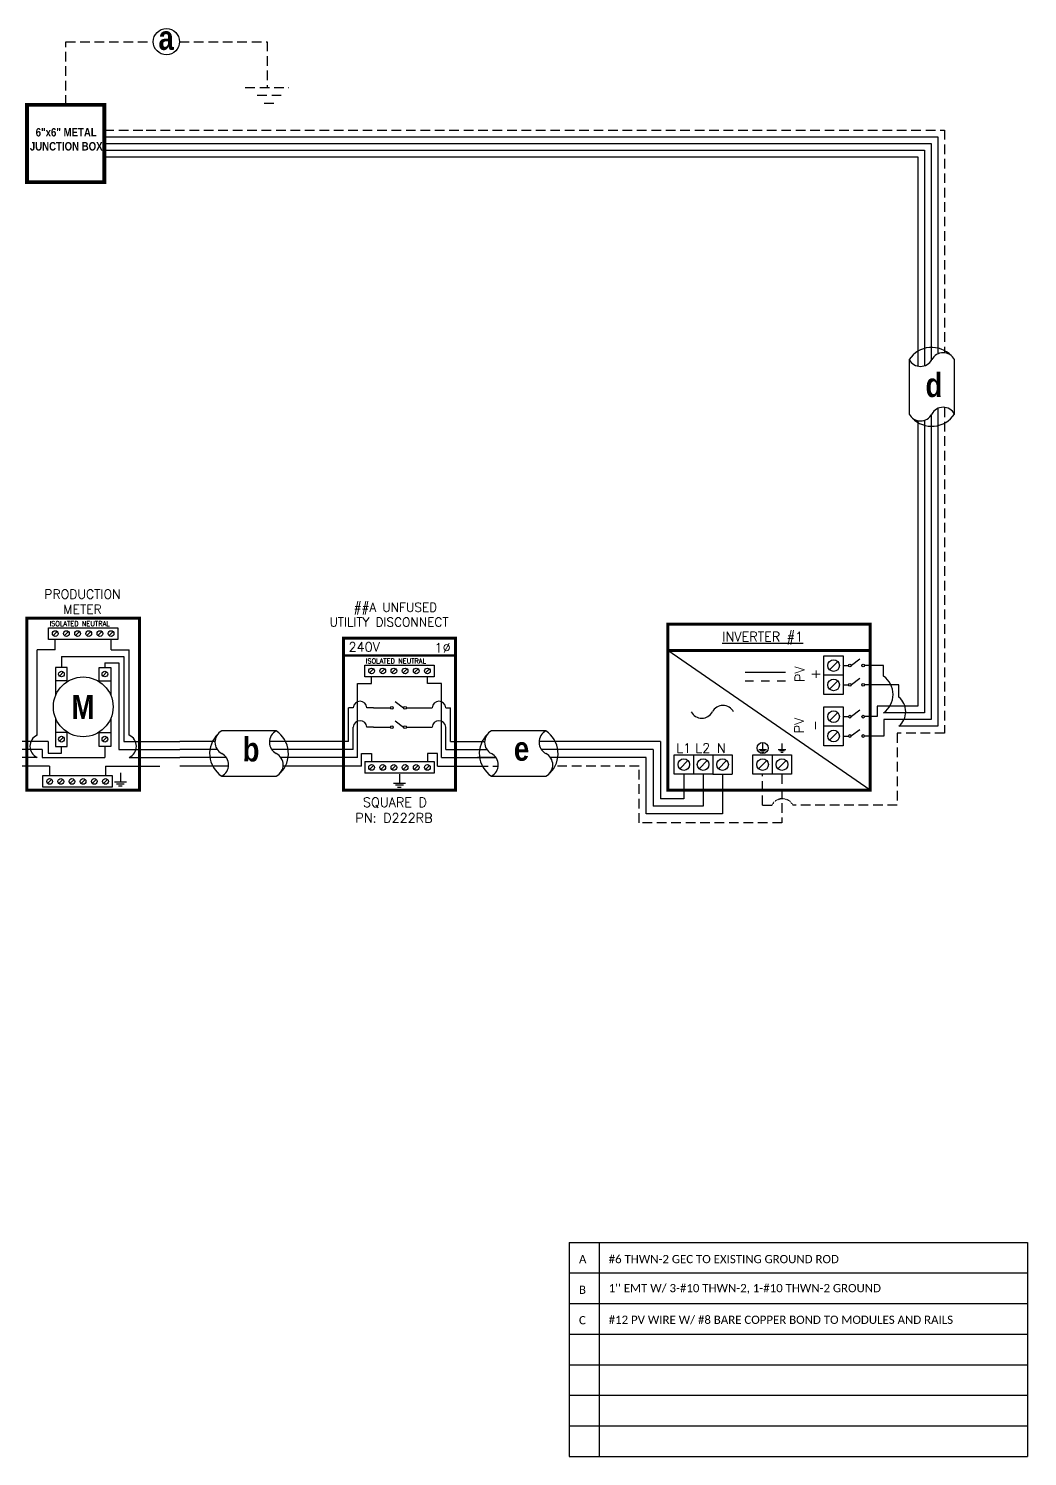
# Model space of a CAD drawing. Header units: feet. Extents: x 16885 to 17654, y 15293 to 15849.
# Drawn here: x 17265 to 17654, y 15293 to 15849 of the extents above; entities that cross this region are included whole.
import ezdxf

# ---------------------------------------------------------------- set-up
doc = ezdxf.new("R2010")
doc.units = ezdxf.units.FT
doc.header["$MEASUREMENT"] = 0
doc.linetypes.add('HIDDEN', pattern=[0.375, 0.25, -0.125])
for name, color, linetype in [('ONE LINE BLOCKS', 7, 'Continuous'), ('TABLES', 7, 'Continuous'), ('TEXT', 7, 'Continuous'), ('Z - TITLEBLOCK TXT', 7, 'Continuous')]:
    doc.layers.add(name, color=color, linetype=linetype)
doc.styles.add('ONE LINE TXT', font='techb___.ttf')
doc.styles.get("Standard").update_dxf_attribs({"font": 'simplex.shx'})

# ---------------------------------------------------------------- blocks, each defined once
blk = doc.blocks.new('M_METER PAN')
at = {"color": 253, "linetype": 'Continuous'}
for p, q in [((4.735, 8.023), (3.483, 8.023)), ((3.483, 2.136), (3.483, 8.023)), ((4.735, 8.023), (4.735, 8.748)), ((8.589, 8.023), (8.589, 8.748)), ((8.589, 8.023), (9.84, 8.023)), ((9.84, 2.136), (9.84, 8.023)), ((3.483, 0.611), (0, 0.611)), ((9.84, 0.611), (13.323, 0.611))]:
    blk.add_line(p, q, dxfattribs=at)
at = {"color": 7, "linetype": 'Continuous'}
for p, q in [((5.163, 7.563), (5.163, 6.819)), ((5.163, 7.563), (9.474, 7.563)), ((9.474, 7.563), (9.474, 1.711)), ((4.245, 1.711), (0, 1.711)), ((4.245, 1.711), (4.245, 0.898)), ((5.163, 0.898), (5.163, 1.37)), ((9.474, 1.711), (13.323, 1.711)), ((4.245, 0.898), (5.163, 0.898))]:
    blk.add_line(p, q, dxfattribs=at)
at = {"color": 10, "linetype": 'Continuous'}
for p, q in [((8.16, 7.142), (8.16, 6.819)), ((8.16, 7.142), (9.123, 7.142)), ((9.123, 7.142), (9.123, 1.149)), ((3.832, 1.149), (0, 1.149)), ((3.832, 1.149), (3.832, 0.611)), ((8.16, 1.37), (8.16, 0.611)), ((9.123, 1.149), (13.323, 1.149)), ((3.832, 0.611), (8.16, 0.611))]:
    blk.add_line(p, q, dxfattribs=at)
at = {"color": 1, "linetype": 'Continuous'}
for p, q in [((5.565, 5.899), (4.761, 5.899)), ((7.758, 5.899), (8.562, 5.899)), ((5.565, 2.326), (4.761, 2.326)), ((7.758, 2.326), (8.562, 2.326))]:
    blk.add_line(p, q, dxfattribs=at)
at = {"color": 253, "linetype": 'Continuous'}
for centre, start, end in [((3.823, 1.374), 113.9997, 246.0003), ((9.5, 1.374), 293.9997, 66.0003)]:
    blk.add_arc(centre, 0.835, start, end, dxfattribs=at)
at = {"layer": 'ONE LINE BLOCKS', "lineweight": 50, "const_width": 0.21}
blk.add_lwpolyline([(2.772, -1.647), (2.772, 10.216), (10.552, 10.216), (10.552, -1.647)], close=True, dxfattribs=at)
at = {"layer": 'TEXT', "color": 92, "linetype": 'HIDDEN', "ltscale": 15}
for p, q in [((4.347, 0), (0, 0)), ((4.347, 0), (4.347, -0.649)), ((8.201, 0), (8.201, -0.649)), ((8.201, 0), (13.323, 0))]:
    blk.add_line(p, q, dxfattribs=at)
at = {"layer": 'TEXT', "color": 92, "linetype": 'Continuous', "flags": 128}
for points in [[(9.228, -0.457), (9.227, -1.078)], [(8.812, -1.078), (9.642, -1.078)], [(9.498, -1.231), (8.956, -1.231)], [(9.354, -1.385), (9.1, -1.385)]]:
    blk.add_lwpolyline(points, dxfattribs=at)
at = {"layer": 'TEXT', "linetype": 'Continuous'}
blk.add_circle((6.662, 4.095), 2.059, dxfattribs=at)
at = {"layer": 'Z - TITLEBLOCK TXT', "color": 1, "linetype": 'Continuous'}
for p, q in [((4.275, 8.748), (4.275, 9.552)), ((4.275, 9.552), (9.049, 9.552)), ((9.049, 9.552), (9.049, 8.748)), ((9.049, 8.748), (4.275, 8.748)), ((4.761, 6.819), (4.761, 4.888)), ((5.565, 6.819), (4.761, 6.819)), ((5.565, 5.838), (5.565, 6.819)), ((7.758, 5.838), (7.758, 6.819)), ((7.758, 6.819), (8.562, 6.819)), ((8.562, 6.819), (8.562, 4.888)), ((4.761, 3.301), (4.761, 1.37)), ((8.562, 3.301), (8.562, 1.37)), ((5.565, 1.37), (5.565, 2.351)), ((7.758, 1.37), (7.758, 2.351)), ((4.761, 1.37), (5.565, 1.37)), ((8.562, 1.37), (7.758, 1.37)), ((3.887, -1.453), (3.887, -0.649)), ((3.887, -0.649), (8.661, -0.649)), ((8.661, -0.649), (8.661, -1.453)), ((8.661, -1.453), (3.887, -1.453))]:
    blk.add_line(p, q, dxfattribs=at)
at = {"layer": 'Z - TITLEBLOCK TXT', "color": 4, "linetype": 'Continuous'}
for p, q in [((4.874, 9.29), (4.596, 9.011)), ((5.645, 9.29), (5.366, 9.011)), ((6.416, 9.29), (6.137, 9.011)), ((7.186, 9.29), (6.908, 9.011)), ((7.957, 9.29), (7.679, 9.011)), ((8.728, 9.29), (8.449, 9.011)), ((5.303, 6.499), (5.024, 6.22)), ((8.299, 6.499), (8.021, 6.22)), ((5.303, 2.005), (5.024, 1.727)), ((8.299, 2.005), (8.021, 1.727)), ((4.486, -0.912), (4.208, -1.19)), ((5.257, -0.912), (4.978, -1.19)), ((6.028, -0.912), (5.749, -1.19)), ((6.798, -0.912), (6.52, -1.19)), ((7.569, -0.912), (7.291, -1.19)), ((8.34, -0.912), (8.061, -1.19))]:
    blk.add_line(p, q, dxfattribs=at)
for centre in [(4.735, 9.15), (5.506, 9.15), (6.276, 9.15), (7.047, 9.15), (7.818, 9.15), (8.589, 9.15), (5.163, 6.359), (8.16, 6.359), (5.163, 1.866), (8.16, 1.866), (4.347, -1.051), (5.118, -1.051), (5.888, -1.051), (6.659, -1.051), (7.43, -1.051), (8.201, -1.051)]:
    blk.add_circle(centre, 0.197, dxfattribs=at)
at = {"layer": 'TABLES', "color": 4, "linetype": 'Continuous'}
blk.add_text('ISOLATED NEUTRAL', height=0.33207, dxfattribs=at).set_placement((4.339, 9.669))
at = {"layer": 'TEXT', "color": 1, "insert": (6.613, 11.342), "char_height": 0.62775, "attachment_point": 5}
blk.add_mtext_dynamic_manual_height_columns('PRODUCTION METER', width=1.32031, gutter_width=7.17, heights=[0], dxfattribs=at)
at = {"layer": 'Z - TITLEBLOCK TXT', "color": 253, "linetype": 'Continuous', "style": 'ONE LINE TXT'}
blk.add_text('M', height=1.662, dxfattribs=at).set_placement((5.854, 3.259))
blk = doc.blocks.new('*U14')
at = {"color": 0}
blk.add_blockref('M_METER PAN', (0, 0), dxfattribs=at)
blk = doc.blocks.new('*U8')
at = {"color": 7, "linetype": 'Continuous'}
for p, q in [((6.669, 2.433), (2.905, 2.433)), ((2.435, 1.711), (0, 1.711)), ((9.575, 1.711), (6.199, 1.711)), ((2.905, -0.69), (6.669, -0.69))]:
    blk.add_line(p, q, dxfattribs=at)
at = {"color": 10, "linetype": 'Continuous'}
for p, q in [((2.591, 1.149), (0, 1.149)), ((9.575, 1.149), (6.355, 1.149))]:
    blk.add_line(p, q, dxfattribs=at)
at = {"color": 253, "linetype": 'Continuous'}
for p, q in [((3.208, 0.611), (0, 0.611)), ((9.575, 0.611), (6.972, 0.611))]:
    blk.add_line(p, q, dxfattribs=at)
at = {"color": 7, "linetype": 'Continuous'}
for centre, start, end in [((3.942, 0.872), 133.97324, 236.42648), ((5.633, 0.872), 313.97324, 56.42648)]:
    blk.add_arc(centre, 1.874, start, end, dxfattribs=at)
at = {"layer": 'TEXT', "color": 92, "linetype": 'HIDDEN', "ltscale": 15}
for p, q in [((3.373, 0), (0, 0)), ((9.575, 0), (7.137, 0))]:
    blk.add_line(p, q, dxfattribs=at)
at = {"layer": 'Z - TITLEBLOCK TXT', "linetype": 'Continuous'}
for centre, start, end in [((3.315, 1.653), 117.66392, 242.33608), ((7.078, 1.653), 117.66392, 242.33608), ((2.496, 0.091), 297.66392, 62.33608), ((6.26, 0.091), 297.66392, 62.33608)]:
    blk.add_arc(centre, 0.882, start, end, dxfattribs=at)
blk = doc.blocks.new('*T11')
at = {"linetype": 'ByBlock', "lineweight": -2, "transparency": 16777216}
for p, q in [((0, 0), (178.52, 0)), ((0, 0), (0, -83.27)), ((11.58, 0), (11.58, -83.27)), ((178.52, 0), (178.52, -83.27)), ((0, -11.84), (178.52, -11.84)), ((0, -23.75), (178.52, -23.75)), ((0, -35.65), (178.52, -35.65)), ((0, -47.56), (178.52, -47.56)), ((0, -59.46), (178.52, -59.46)), ((0, -71.37), (178.52, -71.37)), ((0, -83.27), (178.52, -83.27))]:
    blk.add_line(p, q, dxfattribs=at)
at = {"color": 0, "linetype": 'Continuous', "transparency": 16777216, "char_height": 3.2119, "attachment_point": 7}
for s, insert, width in [('{\\fCalibri|b0|i0|c0;A', (3.78, -8.06), 4.025), ('{\\fCalibri|b0|i0|c0;#6 THWN-2 GEC TO EXISTING GROUND ROD', (15.36, -8.06), 159.3801), ("{\\fCalibri|b0|i0|c0;1'' EMT W/ 3-#10 THWN-2, 1-#10 THWN-2 GROUND", (15.36, -19.97), 159.3801), ('{\\fCalibri|b0|i0|c0;B', (3.78, -19.97), 4.025), ('{\\fCalibri|b0|i0|c0;C', (3.78, -31.87), 4.025), ('{\\fCalibri|b0|i0|c0;#12 PV WIRE W/ #8 BARE COPPER BOND TO MODULES AND RAILS', (15.36, -31.87), 159.3801), ('{\\fCalibri|b0|i0|c0;', (3.78, -43.78), 4.025), ('{\\fCalibri|b0|i0|c0;', (15.36, -43.78), 159.3801), ('{\\fCalibri|b0|i0|c0;', (3.78, -55.68), 4.025), ('{\\fCalibri|b0|i0|c0;', (15.36, -55.68), 159.3801), ('{\\fCalibri|b0|i0|c0;', (3.78, -67.59), 4.025), ('{\\fCalibri|b0|i0|c0;', (15.36, -67.59), 159.3801), ('{\\fCalibri|b0|i0|c0;', (3.78, -79.5), 4.025), ('{\\fCalibri|b0|i0|c0;', (15.36, -79.5), 159.3801)]:
    blk.add_mtext(s, dxfattribs=dict(at, insert=insert, width=width))
blk = doc.blocks.new('M_UTILITY DISCONNECT')
at = {"color": 253, "linetype": 'Continuous'}
for p, q in [((3.671, 5.706), (3.671, 6.168)), ((7.524, 5.706), (7.524, 6.168)), ((2.699, 0.611), (2.699, 5.706)), ((2.699, 5.706), (3.671, 5.706)), ((8.496, 5.706), (7.524, 5.706)), ((8.496, 0.611), (8.496, 5.706)), ((2.699, 0.611), (0, 0.611)), ((8.496, 0.611), (11.195, 0.611))]:
    blk.add_line(p, q, dxfattribs=at)
at = {"color": 7, "linetype": 'Continuous'}
for p, q in [((2.078, 1.711), (2.078, 4.034)), ((2.408, 4.034), (2.078, 4.034)), ((3.809, 4.034), (3.343, 4.034)), ((7.386, 4.034), (7.853, 4.034)), ((8.788, 4.034), (9.118, 4.034)), ((9.118, 1.711), (9.118, 4.034)), ((2.078, 1.711), (0, 1.711)), ((9.118, 1.711), (11.195, 1.711))]:
    blk.add_line(p, q, dxfattribs=at)
at = {"color": 10, "linetype": 'Continuous'}
for p, q in [((2.408, 1.149), (2.408, 2.699)), ((3.809, 2.699), (3.343, 2.699)), ((7.386, 2.699), (7.853, 2.699)), ((8.787, 1.149), (8.788, 2.699)), ((2.408, 1.149), (0, 1.149)), ((8.787, 1.149), (11.195, 1.149))]:
    blk.add_line(p, q, dxfattribs=at)
at = {"color": 7, "linetype": 'Continuous'}
for centre in [(2.875, 4.008), (8.32, 4.008)]:
    blk.add_arc(centre, 0.468, 3.28193, 176.71807, dxfattribs=at)
at = {"color": 10, "linetype": 'Continuous'}
for centre in [(2.875, 2.672), (8.32, 2.672)]:
    blk.add_arc(centre, 0.468, 3.28193, 176.71807, dxfattribs=at)
at = {"layer": 'ONE LINE BLOCKS', "lineweight": 50}
blk.add_line((1.732, 7.637), (9.459, 7.637), dxfattribs=at)
at = {"layer": 'ONE LINE BLOCKS', "lineweight": 50, "const_width": 0.21}
blk.add_lwpolyline([(1.732, -1.647), (1.732, 8.836), (9.459, 8.836), (9.459, -1.647)], close=True, dxfattribs=at)
at = {"layer": 'TEXT', "color": 92, "linetype": 'HIDDEN', "ltscale": 15}
for p, q in [((2.978, 0), (0, 0)), ((2.978, 0), (2.978, 0.875)), ((2.978, 0.875), (3.671, 0.875)), ((3.671, 0.875), (3.671, 0.319)), ((8.217, 0.875), (7.524, 0.875)), ((7.524, 0.875), (7.524, 0.319)), ((8.217, 0), (8.217, 0.875)), ((8.217, 0), (11.195, 0))]:
    blk.add_line(p, q, dxfattribs=at)
at = {"layer": 'TEXT', "color": 92, "linetype": 'Continuous', "flags": 128}
for points in [[(5.598, -0.543), (5.598, -1.164)], [(5.183, -1.164), (6.012, -1.164)], [(5.869, -1.317), (5.327, -1.317)], [(5.725, -1.471), (5.47, -1.471)]]:
    blk.add_lwpolyline(points, dxfattribs=at)
at = {"layer": 'Z - TITLEBLOCK TXT', "color": 1, "linetype": 'Continuous'}
for p, q in [((3.211, 6.168), (3.211, 6.972)), ((3.211, 6.972), (7.984, 6.972)), ((7.984, 6.972), (7.984, 6.168)), ((7.984, 6.168), (3.211, 6.168)), ((3.809, 4.034), (4.973, 4.034)), ((5.309, 4.468), (5.887, 4.036)), ((6.078, 4.034), (7.386, 4.034)), ((5.309, 3.134), (5.887, 2.701)), ((3.809, 2.699), (4.973, 2.699)), ((6.078, 2.699), (7.386, 2.699)), ((3.211, 0.319), (7.984, 0.319)), ((3.211, 0.319), (3.211, -0.485)), ((7.984, 0.319), (7.984, -0.485)), ((7.984, -0.485), (3.211, -0.485))]:
    blk.add_line(p, q, dxfattribs=at)
at = {"layer": 'Z - TITLEBLOCK TXT', "color": 4, "linetype": 'Continuous'}
for p, q in [((3.81, 6.71), (3.531, 6.431)), ((4.581, 6.71), (4.302, 6.431)), ((5.351, 6.71), (5.073, 6.431)), ((6.122, 6.71), (5.844, 6.431)), ((6.893, 6.71), (6.614, 6.431)), ((7.664, 6.71), (7.385, 6.431)), ((3.81, 0.056), (3.531, -0.223)), ((4.581, 0.056), (4.302, -0.223)), ((5.351, 0.056), (5.073, -0.223)), ((6.122, 0.056), (5.844, -0.223)), ((6.893, 0.056), (6.614, -0.223)), ((7.664, 0.056), (7.385, -0.223))]:
    blk.add_line(p, q, dxfattribs=at)
for centre in [(3.671, 6.57), (4.441, 6.57), (5.212, 6.57), (5.983, 6.57), (6.754, 6.57), (7.524, 6.57), (3.671, -0.083), (4.441, -0.083), (5.212, -0.083), (5.983, -0.083), (6.754, -0.083), (7.524, -0.083)]:
    blk.add_circle(centre, 0.197, dxfattribs=at)
at = {"layer": 'Z - TITLEBLOCK TXT', "color": 1, "linetype": 'Continuous'}
for centre in [(5.069, 4.034), (5.983, 4.034), (5.069, 2.699), (5.983, 2.699)]:
    blk.add_circle(centre, 0.0959, dxfattribs=at)
at = {"layer": 'TABLES', "color": 4, "linetype": 'Continuous'}
blk.add_text('ISOLATED NEUTRAL', height=0.33207, dxfattribs=at).set_placement((3.275, 7.089))
at = {"layer": 'TEXT', "color": 1}
for s, width, gutter_width, heights, insert, char_height, attachment_point in [('\\A1;\\pi2.3297; ##A UNFUSED \\P\\pi1.0912;UTILITY DISCONNECT', 11.50802, 0, [1.916], (-0.322, 11.272), 0.612, 1), ('240V', 0.14806, 0.75, [0], (3.162, 8.227), 0.648, 5), ('1∅', 0.14806, 0.75, [0], (8.576, 8.174), 0.648, 5), ('\\A1;\\pi1.5665,t4.8065;SQUARE D\\P\\pi1.042,t4.282;PN: D222RB', 8.03936, 0.203, [2.349], (1.51, -2.167), 0.648, 1)]:
    blk.add_mtext_dynamic_manual_height_columns(s, width=width, gutter_width=gutter_width, heights=heights, dxfattribs=dict(at, insert=insert, char_height=char_height, attachment_point=attachment_point))

msp = doc.modelspace()

# ---------------------------------------------------------------- linework, layer by layer
at = {"color": 7, "linetype": 'Continuous'}
for p, q in [((17294.72, 15806.44), (17311, 15806.44)), ((17311, 15806.44), (17619.48, 15806.44)), ((17619.48, 15806.44), (17619.48, 15721.9)), ((17294.72, 15801.19), (17311, 15801.19)), ((17311, 15801.19), (17614.24, 15801.19)), ((17614.24, 15801.19), (17614.24, 15717.24)), ((17608.31, 15719.67), (17608.31, 15698.43)), ((17625.94, 15698.43), (17625.94, 15719.67)), ((17619.48, 15700.65), (17619.48, 15576.87)), ((17614.24, 15696), (17614.24, 15582.11)), ((17598.36, 15600.52), (17590.91, 15600.52)), ((17598.36, 15596.42), (17598.36, 15600.52)), ((17604.31, 15592.99), (17590.91, 15592.99)), ((17604.31, 15588.26), (17604.31, 15592.99)), ((17614.24, 15582.11), (17598.36, 15582.11)), ((17466.78, 15575.06), (17445.54, 15575.06)), ((17619.48, 15576.87), (17604.31, 15576.87)), ((17437.83, 15570.99), (17442.88, 15570.99)), ((17511.44, 15570.99), (17464.13, 15570.99)), ((17511.44, 15570.99), (17511.44, 15548.61)), ((17520.5, 15558.2), (17520.5, 15548.61)), ((17445.54, 15557.43), (17466.78, 15557.43)), ((17520.5, 15548.61), (17511.44, 15548.61))]:
    msp.add_line(p, q, dxfattribs=at)
at = {"color": 253, "linetype": 'Continuous'}
for p, q in [((17294.72, 15803.81), (17311, 15803.81)), ((17311, 15803.81), (17616.86, 15803.81)), ((17616.86, 15803.81), (17616.86, 15719.23)), ((17294.72, 15798.57), (17311, 15798.57)), ((17311, 15798.57), (17611.62, 15798.57)), ((17611.62, 15798.57), (17611.62, 15717.13)), ((17616.86, 15697.99), (17616.86, 15579.49)), ((17611.62, 15695.88), (17611.62, 15584.73)), ((17595.78, 15580.62), (17590.91, 15580.62)), ((17611.62, 15584.73), (17595.78, 15584.73)), ((17595.78, 15584.73), (17595.78, 15580.62)), ((17616.86, 15579.49), (17598.4, 15579.49)), ((17598.4, 15579.49), (17598.4, 15573.09)), ((17598.4, 15573.09), (17590.91, 15573.09)), ((17434.32, 15564.77), (17447.25, 15564.77)), ((17447.25, 15564.77), (17440.17, 15564.77)), ((17505.83, 15564.77), (17468.49, 15564.77)), ((17505.83, 15542.83), (17505.83, 15564.77)), ((17535.57, 15558.2), (17535.57, 15542.83)), ((17535.57, 15542.83), (17505.83, 15542.83))]:
    msp.add_line(p, q, dxfattribs=at)
at = {"color": 10, "linetype": 'Continuous'}
for p, q in [((17435.97, 15567.81), (17443.76, 15567.81)), ((17508.5, 15567.81), (17465.01, 15567.81)), ((17508.5, 15567.81), (17508.5, 15545.8)), ((17528.03, 15558.2), (17528.03, 15545.8)), ((17528.03, 15545.8), (17508.5, 15545.8))]:
    msp.add_line(p, q, dxfattribs=at)
at = {"color": 7, "linetype": 'Continuous'}
msp.add_circle((17318.9, 15843.46), 5.11, dxfattribs=at)
for centre, start, end in [((17617.12, 15713.82), 43.9732, 146.4265), ((17617.12, 15704.28), 223.9732, 326.4265), ((17460.93, 15566.25), 313.9732, 56.4265), ((17451.39, 15566.25), 133.9732, 236.4265)]:
    msp.add_arc(centre, 10.58, start, end, dxfattribs=at)
at = {"layer": 'ONE LINE BLOCKS', "lineweight": 50}
for points, const_width in [([(17294.72, 15788.76), (17264.62, 15788.76), (17264.62, 15818.87), (17294.72, 15818.87)], 1.53), ([(17514.28, 15552.03), (17514.28, 15616.69), (17593.05, 15616.69), (17593.05, 15552.03)], 1.19), ([(17514.28, 15606.4), (17514.28, 15616.69), (17593.05, 15616.69), (17593.05, 15606.4)], 1.19)]:
    msp.add_lwpolyline(points, close=True, dxfattribs=dict(at, const_width=const_width))
at = {"layer": 'TEXT', "color": 92, "linetype": 'HIDDEN', "ltscale": 15}
for p, q in [((17279.67, 15818.87), (17279.67, 15843.46)), ((17279.67, 15843.46), (17313.78, 15843.46)), ((17324.01, 15843.46), (17358.12, 15843.46)), ((17358.12, 15843.46), (17358.12, 15825.67)), ((17294.72, 15809.06), (17311, 15809.06)), ((17311, 15809.06), (17622.11, 15809.06)), ((17622.11, 15809.06), (17622.11, 15722.3)), ((17622.11, 15701.06), (17622.11, 15574.24)), ((17622.11, 15574.24), (17603.6, 15574.24)), ((17603.6, 15574.24), (17603.6, 15546.16)), ((17440.46, 15561.33), (17448.18, 15561.33)), ((17503.1, 15561.33), (17469.42, 15561.33)), ((17503.1, 15539.29), (17503.1, 15561.33)), ((17551.2, 15546.16), (17551.2, 15558.2)), ((17558.74, 15558.2), (17558.74, 15539.29)), ((17551.2, 15546.16), (17554.8, 15546.16)), ((17603.6, 15546.16), (17563.04, 15546.16)), ((17558.74, 15539.29), (17503.1, 15539.29))]:
    msp.add_line(p, q, dxfattribs=at)
at = {"layer": 'TEXT', "color": 92, "linetype": 'HIDDEN', "ltscale": 15, "flags": 128}
for points in [[(17349.64, 15825.67), (17366.6, 15825.67)], [(17363.66, 15822.53), (17352.58, 15822.53)], [(17360.72, 15819.39), (17355.52, 15819.39)]]:
    msp.add_lwpolyline(points, dxfattribs=at)
at = {"layer": 'TEXT', "color": 92, "linetype": 'Continuous', "flags": 128}
for points in [[(17551.2, 15570.14), (17551.2, 15567.84)], [(17558.74, 15570.14), (17558.74, 15567.84)], [(17549.67, 15567.84), (17552.74, 15567.84)], [(17552.21, 15567.27), (17550.2, 15567.27)], [(17551.67, 15566.7), (17550.73, 15566.7)], [(17557.2, 15567.84), (17560.27, 15567.84)], [(17559.74, 15567.27), (17557.73, 15567.27)], [(17559.21, 15566.7), (17558.27, 15566.7)]]:
    msp.add_lwpolyline(points, dxfattribs=at)
at = {"layer": 'TEXT', "color": 92, "linetype": 'Continuous'}
msp.add_circle((17551.2, 15568.4), 2.17, dxfattribs=at)
at = {"layer": 'TEXT', "color": 92, "linetype": 'HIDDEN', "ltscale": 0.3}
msp.add_arc((17558.92, 15544), 4.65, 27.6639, 152.3361, dxfattribs=at)
at = {"layer": 'Z - TITLEBLOCK TXT', "color": 7, "linetype": 'Continuous'}
for p, q in [((17593.05, 15552.03), (17514.28, 15606.4)), ((17560.1, 15597.79), (17544.34, 15597.79)), ((17547.63, 15594.38), (17544.34, 15594.38)), ((17553.87, 15594.38), (17550.57, 15594.38)), ((17560.1, 15594.38), (17556.81, 15594.38))]:
    msp.add_line(p, q, dxfattribs=at)
at = {"layer": 'Z - TITLEBLOCK TXT', "color": 1, "linetype": 'Continuous'}
for p, q in [((17575.1, 15589.22), (17575.1, 15604.29)), ((17575.1, 15604.29), (17582.63, 15604.29)), ((17575.1, 15589.22), (17575.1, 15604.29)), ((17582.63, 15604.29), (17582.63, 15589.22)), ((17582.63, 15604.29), (17582.63, 15596.75)), ((17589.06, 15602.98), (17585.8, 15600.54)), ((17582.63, 15596.75), (17575.1, 15596.75)), ((17582.63, 15600.52), (17584.67, 15600.52)), ((17582.63, 15592.99), (17584.67, 15592.99)), ((17589.06, 15595.45), (17585.8, 15593)), ((17582.63, 15589.22), (17575.1, 15589.22)), ((17575.1, 15569.32), (17575.1, 15584.39)), ((17575.1, 15584.39), (17582.63, 15584.39)), ((17582.63, 15584.39), (17582.63, 15576.86)), ((17582.63, 15580.62), (17584.67, 15580.62)), ((17589.06, 15583.09), (17585.8, 15580.64)), ((17582.63, 15576.86), (17575.1, 15576.86)), ((17582.63, 15576.86), (17582.63, 15569.32)), ((17589.06, 15575.55), (17585.8, 15573.11)), ((17582.63, 15569.32), (17575.1, 15569.32)), ((17582.63, 15573.09), (17584.67, 15573.09)), ((17516.73, 15565.73), (17531.8, 15565.73)), ((17516.73, 15558.2), (17516.73, 15565.73)), ((17516.73, 15565.73), (17524.26, 15565.73)), ((17524.26, 15565.73), (17524.26, 15558.2)), ((17531.8, 15565.73), (17531.8, 15558.2)), ((17531.8, 15565.73), (17539.33, 15565.73)), ((17539.33, 15565.73), (17539.33, 15558.2)), ((17547.44, 15565.73), (17562.51, 15565.73)), ((17547.44, 15558.2), (17547.44, 15565.73)), ((17547.44, 15565.73), (17554.97, 15565.73)), ((17554.97, 15565.73), (17554.97, 15558.2)), ((17562.51, 15565.73), (17562.51, 15558.2)), ((17531.8, 15558.2), (17516.73, 15558.2)), ((17531.8, 15558.2), (17539.33, 15558.2)), ((17562.51, 15558.2), (17547.44, 15558.2))]:
    msp.add_line(p, q, dxfattribs=at)
at = {"layer": 'Z - TITLEBLOCK TXT', "color": 4, "linetype": 'Continuous'}
for p, q in [((17580.47, 15602.13), (17577.26, 15598.91)), ((17580.47, 15594.59), (17577.26, 15591.38)), ((17580.47, 15582.23), (17577.26, 15579.02)), ((17580.47, 15574.7), (17577.26, 15571.48)), ((17522.1, 15563.57), (17518.89, 15560.36)), ((17529.64, 15563.57), (17526.42, 15560.36)), ((17537.17, 15563.57), (17533.96, 15560.36)), ((17552.81, 15563.57), (17549.6, 15560.36)), ((17560.35, 15563.57), (17557.13, 15560.36))]:
    msp.add_line(p, q, dxfattribs=at)
for centre in [(17578.86, 15600.52), (17578.86, 15592.99), (17578.86, 15580.62), (17578.86, 15573.09), (17520.5, 15561.96), (17528.03, 15561.96), (17535.57, 15561.96), (17551.2, 15561.96), (17558.74, 15561.96)]:
    msp.add_circle(centre, 2.27, dxfattribs=at)
at = {"layer": 'Z - TITLEBLOCK TXT', "color": 1, "linetype": 'Continuous'}
for centre in [(17585.21, 15600.52), (17590.37, 15600.52), (17585.21, 15592.99), (17590.37, 15592.99), (17585.21, 15580.62), (17590.37, 15580.62), (17585.21, 15573.09), (17590.37, 15573.09)]:
    msp.add_circle(centre, 0.541, dxfattribs=at)
at = {"layer": 'Z - TITLEBLOCK TXT', "linetype": 'Continuous'}
for centre, radius, start, end in [((17612.72, 15721.98), 4.98, 207.6639, 332.3361), ((17621.53, 15717.36), 4.98, 27.6639, 152.3361), ((17612.72, 15700.74), 4.98, 207.6639, 332.3361), ((17621.53, 15696.12), 4.98, 27.6639, 152.3361), ((17593.22, 15589.26), 8.8, 305.6505, 54.3495), ((17599.54, 15582.56), 7.43, 309.9338, 50.0662), ((17527.51, 15584.66), 4.65, 207.6639, 332.3361), ((17535.75, 15580.34), 4.65, 27.6639, 152.3361), ((17447.85, 15570.65), 4.98, 117.6639, 242.3361), ((17469.09, 15570.65), 4.98, 117.6639, 242.3361), ((17443.23, 15561.84), 4.98, 297.6639, 62.3361), ((17464.47, 15561.84), 4.98, 297.6639, 62.3361)]:
    msp.add_arc(centre, radius, start, end, dxfattribs=at)

# ---------------------------------------------------------------- block references
at = {"color": 155, "true_color": 0x647190, "xscale": 5.644441731736358, "yscale": 5.644441731736358, "zscale": 5.644441731736358}
for name, p in [('*U14', (17248.87, 15561.33)), ('M_UTILITY DISCONNECT', (17378.11, 15561.33)), ('*U8', (17324.07, 15561.33))]:
    msp.add_blockref(name, p, dxfattribs=at)
msp.add_blockref('*T11', (17475.87, 15375.82))

# ---------------------------------------------------------------- texts
at = {"layer": 'ONE LINE BLOCKS', "color": 1, "linetype": 'Continuous', "insert": (17279.86, 15809.82), "char_height": 3.2756, "width": 28.3929, "attachment_point": 2, "style": 'ONE LINE TXT'}
msp.add_mtext('6"x6" METAL JUNCTION BOX  ', dxfattribs=at)
at = {"layer": 'TABLES', "color": 1, "linetype": 'Continuous'}
msp.add_text('%%UINVERTER #1', height=3.6576, dxfattribs=at).set_placement((17535.49, 15609.95))
at = {"layer": 'TEXT', "color": 1, "char_height": 3.658, "attachment_point": 5, "rotation": 90}
for s, width, insert in [('PV +', 2.8378, (17568.69, 15597.16)), ('PV -', 2.8013, (17568.46, 15577.19))]:
    msp.add_mtext_dynamic_manual_height_columns(s, width=width, gutter_width=0.75, heights=[0], dxfattribs=dict(at, insert=insert))
at = {"layer": 'TEXT', "color": 1, "attachment_point": 5}
for s, insert, char_height in [('L1', (17520.44, 15568.37), 3.658), ('L2', (17527.9, 15568.4), 3.658), ('N', (17535.15, 15568.35), 3.66)]:
    msp.add_mtext_dynamic_manual_height_columns(s, width=0.1481, gutter_width=0.75, heights=[0], dxfattribs=dict(at, insert=insert, char_height=char_height))
at = {"layer": 'Z - TITLEBLOCK TXT', "style": 'ONE LINE TXT'}
msp.add_text('b', height=9.38, dxfattribs=at).set_placement((17348.58, 15563.17))
at = {"layer": 'Z - TITLEBLOCK TXT', "color": 1, "linetype": 'Continuous', "char_height": 9.3833, "attachment_point": 1, "style": 'ONE LINE TXT'}
for s, insert in [('{\\W1;\\C256;a}', (17315.8, 15849.65)), ('{\\W1;\\C256;d}', (17614.67, 15714.48)), ('{\\W1;\\C256;e}', (17454.27, 15572.84))]:
    msp.add_mtext_dynamic_manual_height_columns(s, width=0.1385, gutter_width=2.13, heights=[0], dxfattribs=dict(at, insert=insert))

doc.saveas('drawing.dxf')
